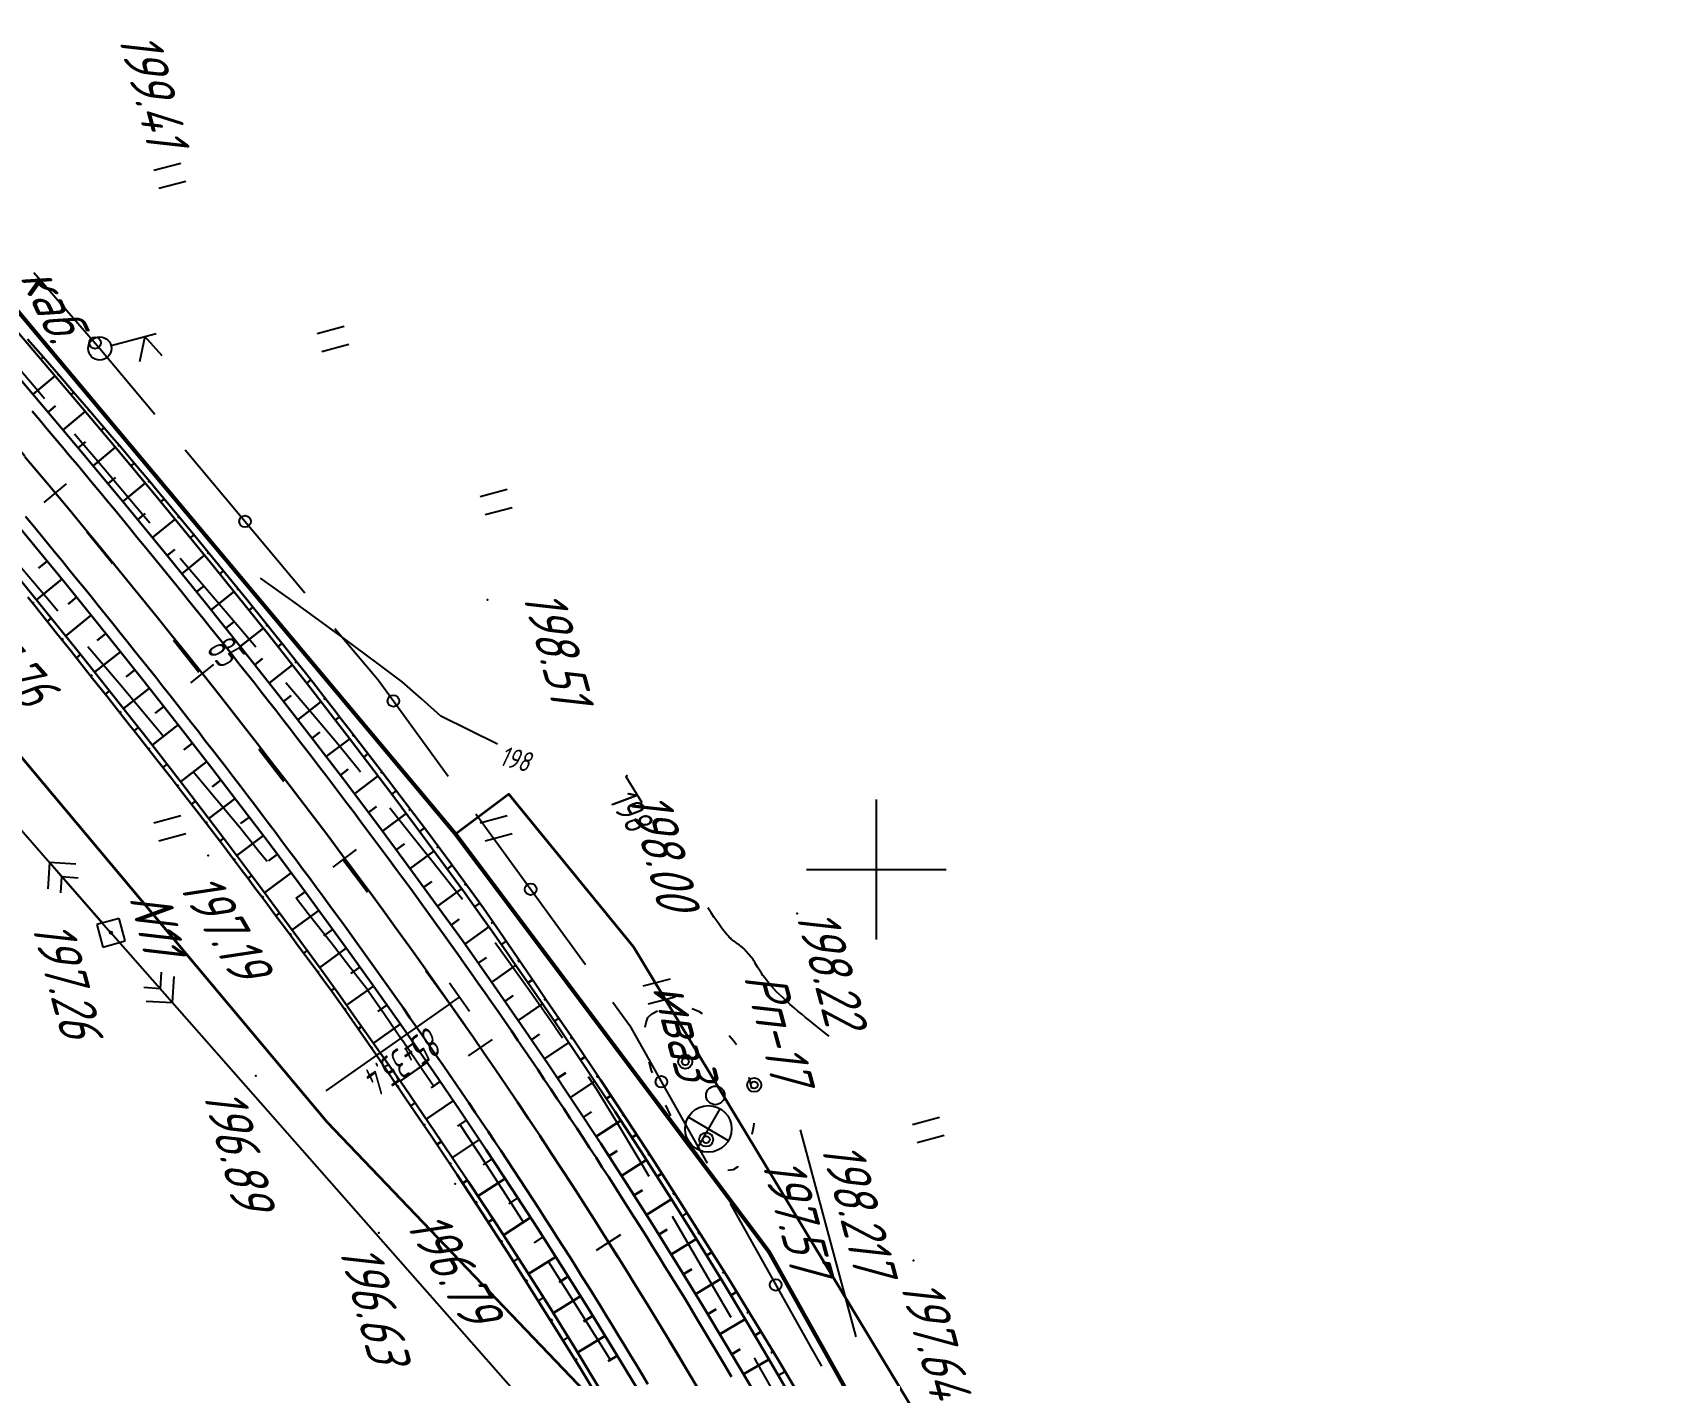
# Model space of a CAD drawing. Header units: millimetres. Extents: x -698 to 8131, y -704 to 4503.
# Drawn here: x 6233.5 to 6372.7, y 3217.4 to 3332.7 of the extents above; entities that cross this region are included whole.
import ezdxf

# ---------------------------------------------------------------- set-up
doc = ezdxf.new("R2010")
doc.units = ezdxf.units.MM
doc.linetypes.add('CONTI', pattern=[0])
doc.linetypes.add('STROT', pattern=[1.7, 0.5, -1.2])
for name, color, linetype, lineweight in [('10', 1, 'Continuous', 35), ('КОПИЯ_ОСЬ_13_ОТКОСЫ', 7, 'Continuous', 30), ('КОПИЯ_ОСЬ_ГРАНИЦЫ_ПОЛОС', 7, 'Continuous', 30), ('ОСЬ_ВЕРХ_ПОКРЫТИЯ_ГРАНИЦЫ_ПОЛОС', 7, 'Continuous', 30), ('ОСЬ_ВЕРХ_ПОКРЫТИЯ_ОСЬ', 1, 'Continuous', 30)]:
    doc.layers.add(name, color=color, linetype=linetype, lineweight=lineweight)
for name, color, linetype in [('_Ростелеком', 6, 'Continuous'), ('GOR_BDEFAULT', 212, 'CONTI'), ('NAD_MDEFAULT', 7, 'CONTI'), ('PI_OTDEFAULT', 172, 'CONTI'), ('PI_TTDEFAULT', 5, 'CONTI'), ('PLN_O', 7, 'CONTI'), ('SETKR', 2, 'CONTI'), ('SIT_LDEFAULT', 7, 'CONTI'), ('USLZNDEFAULT', 7, 'CONTI'), ('ZAPSKDEFAULT', 7, 'CONTI'), ('ОСЬ_ВЕРХ_ПОКРЫТИЯ_ПИКЕТЫ', 1, 'Continuous'), ('ОСЬ_ВЕРХ_ПОКРЫТИЯ_РАЗБИВКА_КРИВ', 1, 'Continuous'), ('разметка', 7, 'Continuous')]:
    doc.layers.add(name, color=color, linetype=linetype)
doc.styles.add('eskd', font='isocpeui.ttf', dxfattribs={"width": 1.2})
doc.styles.add('SHRFT', font='isocpeui.ttf', dxfattribs={"width": 3.5})
doc.styles.get("Standard").update_dxf_attribs({"font": 'isocpeui.ttf'})
doc.styles.add('STYLE1', font='isocpeui.ttf', dxfattribs={"width": 0.9})
doc.linetypes.add('кабель_связи_проект.', pattern='A,10,-1,["/",STYLE1,S=3,R=0,X=0,Y=-1.5],-4.1', length=15.1)

# ---------------------------------------------------------------- blocks, each defined once
blk = doc.blocks.new('BL_333')
at = {"color": 0}
for p, q in [((0, -6), (0, 6)), ((-6, 0), (6, 0))]:
    blk.add_line(p, q, dxfattribs=at)
blk = doc.blocks.new('BL_2011')
at = {"color": 0}
for p, q in [((0, 0), (0, 2.4)), ((1.6, 0), (1.6, 2.4))]:
    blk.add_line(p, q, dxfattribs=at)
blk = doc.blocks.new('BL_7')
at = {"color": 0}
for p, q in [((-1.4, 1.4), (1.4, -1.4)), ((-1.4, -1.4), (1.4, 1.4))]:
    blk.add_line(p, q, dxfattribs=at)
blk.add_circle((0, 0), 2, dxfattribs=at)
blk = doc.blocks.new('BL_2009')
at = {"color": 0}
for centre, radius in [((0, 3.46), 0.6), ((0, 3.46), 0.3), ((0, 0), 0.8), ((-3.46, -1.74), 0.6), ((3.46, -1.74), 0.6), ((-3.46, -1.74), 0.3), ((3.46, -1.74), 0.3)]:
    blk.add_circle(centre, radius, dxfattribs=at)
blk = doc.blocks.new('BL_27')
at = {"color": 0}
for p, q in [((1, 1), (-1, 1)), ((-1, 1), (-1, -1)), ((1, -1), (1, 1)), ((-1, -1), (1, -1))]:
    blk.add_line(p, q, dxfattribs=at)
blk.add_circle((0, 0), 0.1, dxfattribs=at)
blk = doc.blocks.new('BL_4017')
at = {"color": 0}
for p, q in [((0, 1), (0, 5)), ((2, 5), (0, 4)), ((0, 4), (2, 3))]:
    blk.add_line(p, q, dxfattribs=at)
blk.add_circle((0, 0), 1, dxfattribs=at)

msp = doc.modelspace()

# ---------------------------------------------------------------- linework, layer by layer
at = {"layer": '10'}
for points in [[(5668.94, 3282.92), (5691.21, 3283.21), (5715.38, 3283.53), (5731.48, 3282.51), (5756.17, 3292.65), (5771.35, 3305.2), (5806.5, 3347.44), (5861.74, 3417.53), (5896.31, 3464.52), (5928.86, 3500.48), (5953.49, 3521.32), (5961.08, 3524), (5961.97, 3519.54), (5973.72, 3518.51), (5991.11, 3509.76), (6033.34, 3476.01), (6101.72, 3421.42), (6179.23, 3334.08), (6258.81, 3239.13), (6289.81, 3206.73), (6289.81, 3206.73), (6295.55, 3197.38), (6325.45, 3130.56)], [(6423.14, 2569.92), (6419.55, 2608.35), (6418.71, 2673.41), (6411.14, 2783.88), (6396.57, 2871.27), (6374.84, 2956.27), (6352.62, 3041.86), (6325.45, 3130.56), (6295.55, 3197.38), (6289.81, 3206.73), (6289.81, 3206.73), (6258.81, 3239.13), (6179.23, 3334.08), (6101.72, 3421.42), (6033.34, 3476.01), (5991.11, 3509.76), (5973.72, 3518.51), (5961.97, 3519.54)], [(6346.46, 3132.32), (6315.18, 3204.39), (6285.09, 3254.18), (6274.4, 3267.3), (6269.82, 3263.86), (6238.29, 3301.53), (6214.78, 3329.63)]]:
    msp.add_lwpolyline(points, dxfattribs=at)
at = {"layer": '_Ростелеком', "linetype": 'кабель_связи_проект.', "ltscale": 0.25}
msp.add_lwpolyline([(6339.42, 3142.38, 0.35, 0.35, 0), (6330.42, 3163.62, 0.35, 0.35, 0), (6318.53, 3188.22, 0.35, 0.35, 0), (6314.53, 3196.19, 0.35, 0.35, 0), (6296.72, 3228.01, 0.35, 0.35, 0), (6296.72, 3228.01, 0.35, 0.35, 0), (6269.82, 3263.86, 0.35, 0.35, 0), (6240.89, 3298.42, 0.35, 0.35, 0), (6214.78, 3329.63, 0.35, 0.35, 0), (6182.92, 3371.17, 0.35, 0.35, 0), (6165.71, 3390.29, 0.35, 0.35, 0), (6146.51, 3413.09, 0.35, 0.35, 0), (6130.93, 3428.1, 0.35, 0.35, 0), (6111.86, 3444.83, 0.35, 0.35, 0), (6071.44, 3471.73, 0.35, 0.35, 0), (6043.23, 3493.91, 0.35, 0.35, 0), (6027.31, 3504.58, 0.35, 0.35, 0)], format="xyseb", dxfattribs=at)
at = {"layer": 'GOR_BDEFAULT', "color": 212, "elevation": 198, "flags": 128}
for points in [[(6273.41, 3271.59), (6268.55, 3273.98), (6266.87, 3275.51), (6265.23, 3276.92), (6263.18, 3278.49), (6260.16, 3280.71), (6256.04, 3283.71), (6253.07, 3285.82)], [(6273.41, 3271.59), (6268.55, 3273.98), (6266.87, 3275.51), (6265.23, 3276.92), (6263.18, 3278.49), (6260.16, 3280.71), (6256.04, 3283.71), (6253.07, 3285.82)], [(6284.46, 3268.81), (6284.46, 3268.84)], [(6284.46, 3268.81), (6284.46, 3268.84)], [(6285.84, 3266.56), (6284.47, 3268.79)], [(6301.87, 3246.53), (6301.64, 3246.7), (6301.38, 3246.9), (6301.11, 3247.12), (6300.82, 3247.35), (6300.51, 3247.6), (6300.19, 3247.86), (6299.86, 3248.12), (6299.53, 3248.4), (6299.2, 3248.68), (6298.87, 3248.96), (6298.54, 3249.24), (6298.23, 3249.53), (6297.93, 3249.8), (6297.64, 3250.08), (6297.37, 3250.34), (6297.13, 3250.6), (6296.91, 3250.84), (6296.7, 3251.08), (6296.52, 3251.3), (6296.35, 3251.52), (6296.2, 3251.72), (6296.07, 3251.92), (6295.95, 3252.1), (6295.84, 3252.28), (6295.74, 3252.44), (6295.65, 3252.6), (6295.57, 3252.74), (6295.49, 3252.87), (6295.42, 3253), (6295.36, 3253.11), (6294.56, 3254.03), (6294.51, 3254.07), (6294.45, 3254.11), (6294.4, 3254.15), (6294.35, 3254.19), (6294.29, 3254.23), (6294.23, 3254.28), (6294.18, 3254.32), (6294.12, 3254.36), (6294.06, 3254.41), (6294, 3254.45), (6293.94, 3254.5), (6293.87, 3254.55), (6293.81, 3254.59), (6293.75, 3254.64), (6293.68, 3254.69), (6293.62, 3254.74), (6293.55, 3254.79), (6293.48, 3254.85), (6293.4, 3254.93), (6293.31, 3255.01), (6293.21, 3255.12), (6293.09, 3255.25), (6292.96, 3255.41), (6292.82, 3255.59), (6292.65, 3255.81), (6292.47, 3256.07), (6292.26, 3256.37), (6292.02, 3256.71), (6291.76, 3257.1), (6291.47, 3257.55)]]:
    msp.add_lwpolyline(points, dxfattribs=at)
at = {"layer": 'NAD_MDEFAULT', "color": 0}
msp.add_line((6299.4, 3238.48), (6304.16, 3220.73), dxfattribs=at)
at = {"layer": 'PI_TTDEFAULT', "color": 5}
for p in [(6272.55, 3283.98, 198.51), (6284.51, 3268.86, 198), (6248.58, 3262.03, 197.19), (6299.12, 3257.06, 198.22), (6240.24, 3255.4, 197.26), (6252.67, 3243.12, 196.89), (6269.77, 3233.84, 196.79), (6263.23, 3229.66, 196.63), (6309.12, 3227.27, 197.64)]:
    msp.add_point(p, dxfattribs=at)
at = {"layer": 'PLN_O'}
for p, q in [((6233.63, 3312.06), (6239.29, 3305.55)), ((6239.28, 3305.54), (6244.02, 3299.9)), ((6246.6, 3296.83), (6256.89, 3284.58)), ((6259.46, 3281.52), (6263.17, 3277.1)), ((6263.17, 3277.1), (6269.19, 3268.83)), ((6271.55, 3265.6), (6280.97, 3252.67)), ((6283.32, 3249.43), (6284.74, 3247.48)), ((6284.74, 3247.48), (6291.4, 3235.63)), ((6293.37, 3232.15), (6300.27, 3219.87)), ((6300.27, 3219.87), (6301.22, 3218.21))]:
    msp.add_line(p, q, dxfattribs=at)
for centre in [(6238.88, 3306.02), (6251.75, 3290.7), (6264.48, 3275.29), (6276.26, 3259.13), (6287.48, 3242.61), (6297.29, 3225.18)]:
    msp.add_circle(centre, 0.5, dxfattribs=at)
at = {"layer": 'SIT_LDEFAULT', "color": 7}
for p, q in [((6231.39, 3304.97), (6234.14, 3301.73)), ((6234.14, 3301.73), (6234.54, 3301.26)), ((6201.31, 3299.94), (6240.24, 3255.4)), ((6237.11, 3298.21), (6239.59, 3295.29)), ((6239.59, 3295.29), (6242.47, 3291.9)), ((6242.47, 3291.9), (6243.58, 3290.59)), ((6234.64, 3284.23), (6231.73, 3287.66)), ((6246.19, 3287.54), (6248.86, 3284.4)), ((6235.69, 3282.99), (6234.64, 3284.23)), ((6248.86, 3284.4), (6252.04, 3280.67)), ((6240.94, 3276.78), (6238.27, 3279.94)), ((6252.04, 3280.67), (6252.67, 3279.93)), ((6244.02, 3273.12), (6240.94, 3276.78)), ((6255.26, 3276.88), (6257.58, 3274.15)), ((6244.72, 3272.28), (6244.02, 3273.12)), ((6257.58, 3274.15), (6259.6, 3271.74)), ((6259.6, 3271.74), (6261.49, 3269.44)), ((6249.33, 3266.78), (6247.3, 3269.22)), ((6261.49, 3269.44), (6261.67, 3269.21)), ((6251.26, 3264.45), (6249.33, 3266.78)), ((6264.18, 3266.11), (6265.84, 3264.04)), ((6253.06, 3262.23), (6251.26, 3264.45)), ((6265.84, 3264.04), (6267.89, 3261.45)), ((6253.64, 3261.5), (6253.06, 3262.23)), ((6234.98, 3261.42), (6234.82, 3259.17)), ((6239.58, 3256.15), (6234.98, 3261.42)), ((6237.23, 3261.27), (6234.98, 3261.42)), ((6267.9, 3261.45), (6269.62, 3259.29)), ((6235.93, 3258.81), (6236.03, 3260.22)), ((6236.03, 3260.22), (6237.44, 3260.12)), ((6269.62, 3259.29), (6270.42, 3258.27)), ((6257.18, 3257.03), (6256.13, 3258.36)), ((6259.13, 3254.54), (6257.18, 3257.03)), ((6282.09, 3207.87), (6240.24, 3255.4)), ((6240.9, 3254.65), (6245.53, 3249.4)), ((6260.75, 3252.45), (6259.13, 3254.54)), ((6274.4, 3252.89), (6273.22, 3254.52)), ((6261.87, 3251.01), (6260.75, 3252.45)), ((6276.33, 3250.18), (6274.4, 3252.89)), ((6244.47, 3250.6), (6243.06, 3250.69)), ((6244.56, 3252.01), (6244.47, 3250.6)), ((6245.53, 3249.4), (6245.67, 3251.65)), ((6262.28, 3250.48), (6261.87, 3251.01)), ((6243.27, 3249.54), (6245.53, 3249.4)), ((6262.28, 3250.48), (6262.67, 3249.92)), ((6262.67, 3249.92), (6263.72, 3248.4)), ((6278.36, 3247.29), (6276.33, 3250.18)), ((6263.72, 3248.4), (6265.24, 3246.18)), ((6286.16, 3247.7), (6286.33, 3248.13)), ((6286.33, 3248.13), (6286.65, 3248.45)), ((6286.65, 3248.45), (6287.14, 3248.7)), ((6290.08, 3248.89), (6290.13, 3248.88)), ((6290.13, 3248.89), (6290.66, 3248.67)), ((6290.66, 3248.67), (6290.98, 3248.48)), ((6278.99, 3246.35), (6278.35, 3247.28)), ((6286.1, 3247.29), (6286.16, 3247.7)), ((6293.31, 3246.59), (6293.67, 3246.16)), ((6265.25, 3246.18), (6267.07, 3243.53)), ((6293.67, 3246.16), (6293.92, 3245.81)), ((6286.45, 3244.23), (6286.43, 3244.33)), ((6286.64, 3243.57), (6286.45, 3244.23)), ((6267.06, 3243.53), (6267.94, 3242.24)), ((6281.93, 3241.96), (6281.22, 3243.04)), ((6286.71, 3243.37), (6286.64, 3243.57)), ((6294.99, 3243.01), (6295.2, 3242.03)), ((6283.58, 3239.29), (6281.93, 3241.96)), ((6288.23, 3239.81), (6287.85, 3240.6)), ((6288.29, 3239.7), (6288.23, 3239.81)), ((6270.19, 3238.93), (6270.85, 3237.94)), ((6285.57, 3235.95), (6283.58, 3239.29)), ((6295.39, 3238.76), (6295.25, 3238.08)), ((6295.42, 3239.06), (6295.39, 3238.76)), ((6270.85, 3237.94), (6272.45, 3235.52)), ((6290.14, 3236.83), (6289.85, 3237.15)), ((6290.56, 3236.46), (6290.14, 3236.83)), ((6272.45, 3235.52), (6274.12, 3232.92)), ((6286.42, 3234.49), (6285.56, 3235.95)), ((6294.03, 3235.32), (6293.63, 3235.04)), ((6294.05, 3235.35), (6294.03, 3235.32)), ((6293.63, 3235.05), (6293.17, 3235.01)), ((6274.12, 3232.92), (6275.64, 3230.54)), ((6290.02, 3228.34), (6288.44, 3231.05)), ((6277.78, 3227.17), (6278.54, 3225.98)), ((6292.19, 3224.59), (6290.02, 3228.34)), ((6278.55, 3225.98), (6280.95, 3222.17)), ((6293.46, 3222.39), (6292.19, 3224.59)), ((6280.95, 3222.17), (6283.12, 3218.71)), ((6295.67, 3218.55), (6295.46, 3218.92)), ((6297, 3216.23), (6295.68, 3218.55))]:
    msp.add_line(p, q, dxfattribs=at)
at = {"layer": 'КОПИЯ_ОСЬ_13_ОТКОСЫ'}
for points in [[(6231.58, 3307.71), (6234.52, 3304.27), (6237.45, 3300.82), (6240.86, 3296.78), (6244.24, 3292.72), (6249.03, 3286.87), (6253.77, 3280.98), (6257.31, 3276.48), (6260.81, 3271.96), (6264.27, 3267.4), (6265.18, 3266.18), (6266.99, 3263.75), (6270.57, 3258.84), (6272.04, 3256.79), (6272.92, 3255.55), (6274.38, 3253.48), (6274.67, 3253.06), (6275.74, 3251.53), (6276.79, 3250), (6278.41, 3247.64), (6280.98, 3243.84), (6283.52, 3240.03), (6286.02, 3236.18), (6288.48, 3232.32), (6290.63, 3228.88), (6292.74, 3225.43), (6294.83, 3221.96), (6296.89, 3218.47), (6298.93, 3214.96)], [(6231.58, 3307.71), (6234.52, 3304.27), (6237.45, 3300.82), (6240.86, 3296.78), (6244.24, 3292.72), (6249.03, 3286.87), (6253.77, 3280.98), (6257.31, 3276.48), (6260.81, 3271.96), (6264.27, 3267.4), (6265.18, 3266.18), (6266.99, 3263.75), (6270.57, 3258.84), (6272.04, 3256.79), (6272.92, 3255.55), (6274.38, 3253.48), (6274.67, 3253.06), (6275.74, 3251.53), (6276.79, 3250), (6278.41, 3247.64), (6280.98, 3243.84), (6283.52, 3240.03), (6286.02, 3236.18), (6288.48, 3232.32), (6290.63, 3228.88), (6292.74, 3225.43), (6294.83, 3221.96), (6296.89, 3218.47), (6298.93, 3214.96)], [(6233.09, 3306.35), (6234.41, 3304.83), (6235.73, 3303.31), (6237.04, 3301.79), (6238.35, 3300.26), (6240.32, 3297.97), (6240.97, 3297.21), (6242.27, 3295.67), (6242.92, 3294.9), (6243.57, 3294.12), (6244.21, 3293.35), (6245.5, 3291.8), (6247.43, 3289.47), (6248.71, 3287.92), (6250.62, 3285.57), (6251.9, 3284), (6253.54, 3281.96), (6254.42, 3280.85), (6255.05, 3280.07), (6256.3, 3278.48), (6256.93, 3277.69), (6257.56, 3276.89), (6258.8, 3275.3), (6259.42, 3274.5), (6260.04, 3273.7), (6260.65, 3272.9), (6261.89, 3271.3), (6263.43, 3269.3), (6267.4, 3264.05), (6269.52, 3261.21), (6271.61, 3258.34), (6272.2, 3257.52), (6272.78, 3256.69), (6273.35, 3255.85), (6273.93, 3255.02), (6275.6, 3252.58), (6276.65, 3251.03), (6277.69, 3249.49), (6279.99, 3246.14), (6282.26, 3242.78), (6284.5, 3239.4), (6286.71, 3236), (6288.9, 3232.59), (6291.08, 3229.17), (6293.24, 3225.73), (6295.36, 3222.27), (6297.46, 3218.8), (6299.53, 3215.31)], [(6231.68, 3303.83), (6234.92, 3300), (6237.82, 3296.54), (6241.51, 3292.1), (6245.17, 3287.63), (6248.33, 3283.73), (6251.47, 3279.8), (6254.27, 3276.25), (6257.05, 3272.68), (6260.11, 3268.68), (6263.14, 3264.66), (6265.39, 3261.63), (6267.62, 3258.58), (6270.4, 3254.73), (6273.13, 3250.85), (6275.46, 3247.49), (6277.76, 3244.12), (6280.03, 3240.72), (6282.28, 3237.31), (6284.49, 3233.88), (6286.68, 3230.43), (6288.84, 3226.96), (6290.97, 3223.48), (6293.08, 3219.97), (6295.15, 3216.46)], [(6234.43, 3304.8), (6234.22, 3304.62)], [(6233.57, 3301.61), (6235.44, 3303.19)], [(6235.74, 3303.29), (6235.68, 3303.23)], [(6237.05, 3301.78), (6236.81, 3301.57)], [(6234.86, 3300.08), (6235.48, 3300.61)], [(6236.14, 3298.55), (6238.04, 3300.13)], [(6238.36, 3300.26), (6238.28, 3300.2)], [(6239.65, 3298.74), (6239.4, 3298.52)], [(6237.43, 3297.01), (6238.06, 3297.54)], [(6238.71, 3295.48), (6240.62, 3297.07)], [(6240.96, 3297.22), (6240.87, 3297.15)], [(6242.25, 3295.7), (6241.96, 3295.46)], [(6239.99, 3293.94), (6240.63, 3294.47)], [(6241.26, 3292.4), (6243.19, 3293.99)], [(6243.53, 3294.16), (6243.44, 3294.08)], [(6230.54, 3292.41), (6233.71, 3288.57), (6236.24, 3285.49), (6238.74, 3282.4), (6240.61, 3280.07), (6243.09, 3276.96), (6246.01, 3273.25), (6248.91, 3269.52), (6251.02, 3266.76), (6253.72, 3263.2), (6256.39, 3259.62), (6260.49, 3254.01), (6262.8, 3250.79), (6265.08, 3247.54), (6267.94, 3243.43), (6270.2, 3240.12), (6272.44, 3236.78), (6274.65, 3233.43), (6276.84, 3230.06), (6279, 3226.68), (6281.13, 3223.27), (6283.23, 3219.85), (6285.31, 3216.42)], [(6244.81, 3292.63), (6244.52, 3292.38)], [(6242.54, 3290.86), (6243.18, 3291.38)], [(6246.09, 3291.09), (6245.99, 3291.01)], [(6243.8, 3289.31), (6245.74, 3290.9)], [(6245.07, 3287.76), (6245.72, 3288.29)], [(6247.36, 3289.55), (6247.06, 3289.29)], [(6234.76, 3287.3), (6234.03, 3286.7)], [(6246.33, 3286.21), (6248.28, 3287.79)], [(6248.64, 3288.01), (6248.54, 3287.92)], [(6231.87, 3286.4), (6234.06, 3283.7), (6237.79, 3279.07), (6241.49, 3274.41), (6243.03, 3272.47), (6244.55, 3270.52), (6246.67, 3267.78), (6249.97, 3263.46), (6253.23, 3259.11), (6256.46, 3254.74), (6258.2, 3252.35), (6259.93, 3249.94), (6261.07, 3248.34), (6265.42, 3242.14), (6268.58, 3237.52), (6270.93, 3234.01), (6273.26, 3230.49), (6275.55, 3226.94), (6277.81, 3223.37), (6280.04, 3219.79), (6282.24, 3216.18)], [(6231.87, 3286.4), (6234.06, 3283.7), (6237.79, 3279.07), (6241.49, 3274.41), (6243.02, 3272.47), (6244.55, 3270.52), (6246.67, 3267.78), (6249.97, 3263.46), (6253.23, 3259.11), (6256.46, 3254.74), (6258.2, 3252.35), (6259.93, 3249.94), (6261.07, 3248.34), (6265.42, 3242.14), (6268.58, 3237.52), (6270.93, 3234.01), (6273.26, 3230.49), (6275.55, 3226.94), (6277.81, 3223.37), (6280.04, 3219.79), (6282.24, 3216.18)], [(6236.02, 3285.75), (6233.85, 3283.97)], [(6249.9, 3286.45), (6249.58, 3286.19)], [(6233.1, 3284.19), (6233.73, 3283.43), (6235.58, 3281.1), (6236.83, 3279.56), (6238.67, 3277.23), (6239.91, 3275.68), (6241.13, 3274.12), (6241.74, 3273.34), (6242.36, 3272.57), (6242.97, 3271.79), (6244.18, 3270.23), (6245.41, 3268.68), (6246.01, 3267.89), (6246.61, 3267.11), (6247.83, 3265.55), (6249.63, 3263.2), (6250.23, 3262.41), (6250.82, 3261.62), (6251.42, 3260.84), (6252.01, 3260.04), (6252.6, 3259.25), (6253.2, 3258.47), (6253.79, 3257.67), (6254.14, 3257.2), (6255.56, 3255.3), (6256.14, 3254.5), (6257.9, 3252.13), (6258.49, 3251.34), (6259.07, 3250.54), (6259.65, 3249.74), (6260.22, 3248.94), (6263.02, 3244.88), (6265.56, 3241.14), (6267.78, 3237.88), (6269.96, 3234.61), (6272.12, 3231.31), (6274.26, 3228), (6276.36, 3224.68), (6278.46, 3221.35), (6280.53, 3218), (6282.58, 3214.63)], [(6237.28, 3284.19), (6236.56, 3283.6)], [(6247.59, 3284.65), (6248.24, 3285.18)], [(6248.84, 3283.1), (6250.81, 3284.67)], [(6251.16, 3284.9), (6251.06, 3284.82)], [(6233.52, 3283.68), (6233.63, 3283.77)], [(6252.42, 3283.35), (6252.09, 3283.08)], [(6234.77, 3282.12), (6235.12, 3282.4)], [(6238.54, 3282.64), (6236.35, 3280.86)], [(6250.09, 3281.53), (6250.75, 3282.06)], [(6251.34, 3279.97), (6253.32, 3281.54)], [(6253.67, 3281.79), (6253.56, 3281.7)], [(6236.02, 3280.56), (6236.13, 3280.65)], [(6239.8, 3281.08), (6239.07, 3280.49)], [(6254.92, 3280.23), (6254.58, 3279.95)], [(6237.27, 3279), (6237.62, 3279.28)], [(6241.05, 3279.52), (6238.84, 3277.76)], [(6252.58, 3278.4), (6253.24, 3278.92)], [(6256.16, 3278.66), (6256.05, 3278.57)], [(6238.51, 3277.43), (6238.63, 3277.52)], [(6242.3, 3277.96), (6241.56, 3277.37)], [(6253.82, 3276.83), (6255.81, 3278.39)], [(6257.4, 3277.09), (6257.05, 3276.81)], [(6239.76, 3275.87), (6240.12, 3276.15)], [(6243.54, 3276.39), (6241.32, 3274.64)], [(6255.05, 3275.25), (6255.71, 3275.77)], [(6240.99, 3274.29), (6241.11, 3274.39)], [(6244.78, 3274.82), (6244.04, 3274.24)], [(6256.28, 3273.68), (6258.28, 3275.23)], [(6258.63, 3275.51), (6258.51, 3275.42)], [(6242.23, 3272.73), (6242.59, 3273.01)], [(6246.01, 3273.25), (6243.78, 3271.5)], [(6259.86, 3273.93), (6259.5, 3273.66)], [(6247.24, 3271.67), (6246.5, 3271.09)], [(6257.5, 3272.1), (6258.17, 3272.61)], [(6258.72, 3270.51), (6260.74, 3272.05)], [(6261.08, 3272.35), (6260.96, 3272.26)], [(6243.47, 3271.15), (6243.59, 3271.25)], [(6262.31, 3270.77), (6261.94, 3270.48)], [(6244.7, 3269.57), (6245.06, 3269.86)], [(6248.47, 3270.09), (6246.22, 3268.35)], [(6259.93, 3268.92), (6260.61, 3269.43)], [(6261.14, 3267.33), (6263.17, 3268.86)], [(6263.52, 3269.18), (6263.4, 3269.09)], [(6245.93, 3268), (6246.05, 3268.09)], [(6249.69, 3268.51), (6248.94, 3267.93)], [(6264.73, 3267.59), (6264.35, 3267.3)], [(6247.15, 3266.42), (6247.5, 3266.69)], [(6250.9, 3266.92), (6248.65, 3265.19)], [(6262.34, 3265.73), (6263.02, 3266.24)], [(6265.94, 3265.99), (6265.81, 3265.89)], [(6248.38, 3264.83), (6248.49, 3264.93)], [(6252.12, 3265.33), (6251.36, 3264.76)], [(6263.54, 3264.13), (6265.58, 3265.64)], [(6249.59, 3263.25), (6249.93, 3263.51)], [(6253.32, 3263.73), (6251.05, 3262.02)], [(6267.14, 3264.4), (6266.74, 3264.09)], [(6254.52, 3262.13), (6253.76, 3261.57)], [(6264.73, 3262.52), (6265.42, 3263.02)], [(6265.92, 3260.91), (6267.96, 3262.41)], [(6268.34, 3262.79), (6268.2, 3262.69)], [(6250.8, 3261.65), (6250.91, 3261.74)], [(6255.72, 3260.53), (6253.44, 3258.84)], [(6269.53, 3261.19), (6269.09, 3260.86)], [(6252, 3260.05), (6252.34, 3260.31)], [(6267.1, 3259.3), (6267.79, 3259.79)], [(6268.28, 3257.68), (6270.33, 3259.16)], [(6270.71, 3259.57), (6270.57, 3259.47)], [(6253.21, 3258.46), (6253.32, 3258.54)], [(6256.9, 3258.92), (6256.14, 3258.36)], [(6271.89, 3257.95), (6271.44, 3257.63)], [(6254.4, 3256.85), (6254.73, 3257.1)], [(6258.08, 3257.3), (6255.8, 3255.64)], [(6269.45, 3256.06), (6270.13, 3256.55)], [(6273.04, 3256.32), (6272.88, 3256.21)], [(6255.6, 3255.25), (6255.71, 3255.33)], [(6259.26, 3255.69), (6258.5, 3255.13)], [(6270.61, 3254.43), (6272.67, 3255.9)], [(6256.78, 3253.64), (6257.09, 3253.87)], [(6260.44, 3254.07), (6258.16, 3252.41)], [(6274.17, 3254.67), (6273.75, 3254.38)], [(6257.98, 3252.03), (6258.08, 3252.11)], [(6261.61, 3252.45), (6260.84, 3251.9)], [(6271.77, 3252.8), (6272.46, 3253.28)], [(6272.92, 3251.16), (6274.99, 3252.61)], [(6275.3, 3253.02), (6275.16, 3252.92)], [(6259.15, 3250.42), (6259.44, 3250.63)], [(6262.77, 3250.82), (6260.47, 3249.19)], [(6276.43, 3251.37), (6276.03, 3251.1)], [(6274.06, 3249.52), (6274.75, 3250)], [(6275.2, 3247.87), (6277.27, 3249.3)], [(6277.54, 3249.71), (6277.41, 3249.62)], [(6260.32, 3248.8), (6260.42, 3248.86)], [(6263.92, 3249.19), (6263.15, 3248.65)], [(6278.68, 3248.06), (6278.3, 3247.8)], [(6261.46, 3247.15), (6261.76, 3247.36)], [(6265.07, 3247.55), (6262.76, 3245.93)], [(6276.33, 3246.22), (6277.02, 3246.7)], [(6262.59, 3245.5), (6262.69, 3245.57)], [(6266.22, 3245.91), (6265.45, 3245.37)], [(6277.45, 3244.57), (6279.54, 3245.98)], [(6279.81, 3246.41), (6279.68, 3246.32)], [(6263.72, 3243.85), (6264.06, 3244.08)], [(6267.36, 3244.27), (6265.05, 3242.67)], [(6280.93, 3244.75), (6280.54, 3244.49)], [(6264.85, 3242.2), (6264.96, 3242.27)], [(6268.5, 3242.62), (6267.72, 3242.09)], [(6278.57, 3242.91), (6279.27, 3243.38)], [(6279.68, 3241.25), (6281.78, 3242.65)], [(6282.05, 3243.09), (6281.92, 3243.01)], [(6269.62, 3240.97), (6267.3, 3239.39)], [(6283.16, 3241.43), (6282.76, 3241.17)], [(6265.97, 3240.54), (6266.34, 3240.79)], [(6280.79, 3239.58), (6281.49, 3240.04)], [(6284.26, 3239.76), (6284.13, 3239.68)], [(6267.1, 3238.89), (6267.22, 3238.97)], [(6270.75, 3239.31), (6269.97, 3238.79)], [(6281.88, 3237.91), (6284, 3239.29)], [(6268.21, 3237.23), (6268.6, 3237.49)], [(6271.86, 3237.65), (6269.54, 3236.1)], [(6285.36, 3238.09), (6284.95, 3237.83)], [(6269.32, 3235.57), (6269.45, 3235.65)], [(6272.97, 3235.99), (6272.19, 3235.48)], [(6282.97, 3236.23), (6283.68, 3236.69)], [(6284.06, 3234.55), (6286.19, 3235.92)], [(6286.45, 3236.41), (6286.31, 3236.33)], [(6270.43, 3233.9), (6270.83, 3234.17)], [(6274.07, 3234.32), (6271.74, 3232.79)], [(6287.53, 3234.73), (6287.12, 3234.47)], [(6275.17, 3232.65), (6274.39, 3232.14)], [(6285.14, 3232.87), (6285.85, 3233.32)], [(6286.21, 3231.18), (6288.35, 3232.53)], [(6288.61, 3233.05), (6288.47, 3232.96)], [(6271.53, 3232.23), (6271.66, 3232.32)], [(6289.69, 3231.36), (6289.26, 3231.09)], [(6272.62, 3230.55), (6273.04, 3230.82)], [(6276.26, 3230.97), (6273.92, 3229.46)], [(6287.27, 3229.49), (6287.99, 3229.93)], [(6273.7, 3228.87), (6273.84, 3228.96)], [(6277.34, 3229.29), (6276.56, 3228.79)], [(6288.33, 3227.79), (6290.48, 3229.12)], [(6290.76, 3229.68), (6290.62, 3229.58)], [(6274.78, 3227.19), (6275.21, 3227.46)], [(6278.41, 3227.6), (6276.07, 3226.12)], [(6291.83, 3227.98), (6291.36, 3227.69)], [(6275.85, 3225.5), (6275.99, 3225.59)], [(6279.48, 3225.91), (6278.7, 3225.42)], [(6289.38, 3226.09), (6290.1, 3226.53)], [(6290.42, 3224.38), (6292.58, 3225.69)], [(6292.89, 3226.29), (6292.73, 3226.19)], [(6280.54, 3224.22), (6278.2, 3222.75)], [(6293.94, 3224.59), (6293.44, 3224.28)], [(6276.92, 3223.8), (6277.36, 3224.09)], [(6291.46, 3222.67), (6292.18, 3223.11)], [(6294.99, 3222.88), (6294.82, 3222.78)], [(6277.98, 3222.11), (6278.13, 3222.21)], [(6281.6, 3222.52), (6280.81, 3222.03)], [(6292.49, 3220.96), (6294.66, 3222.25)], [(6279.04, 3220.42), (6279.48, 3220.69)], [(6282.65, 3220.81), (6280.29, 3219.37)], [(6296.03, 3221.18), (6295.49, 3220.85)], [(6280.09, 3218.71), (6280.24, 3218.81)], [(6283.69, 3219.1), (6282.9, 3218.63)], [(6293.52, 3219.24), (6294.24, 3219.67)], [(6294.53, 3217.52), (6296.7, 3218.79)], [(6297.06, 3219.46), (6296.88, 3219.36)], [(6298.09, 3217.75), (6297.51, 3217.4)]]:
    msp.add_lwpolyline(points, dxfattribs=at)
at = {"layer": 'КОПИЯ_ОСЬ_ГРАНИЦЫ_ПОЛОС'}
msp.add_lwpolyline([(6293.5, 3217.3), (6292.99, 3218.17), (6292.48, 3219.03), (6291.96, 3219.9), (6291.45, 3220.76), (6290.93, 3221.62), (6290.41, 3222.48), (6289.89, 3223.34), (6289.37, 3224.2), (6288.84, 3225.06), (6288.32, 3225.91), (6287.79, 3226.77), (6287.26, 3227.62), (6286.73, 3228.47), (6286.19, 3229.33), (6285.66, 3230.18), (6285.12, 3231.03), (6284.58, 3231.88), (6284.04, 3232.73), (6283.5, 3233.57), (6282.96, 3234.42), (6282.41, 3235.26), (6281.87, 3236.11), (6281.32, 3236.95), (6280.77, 3237.79), (6280.22, 3238.63), (6279.66, 3239.47), (6279.11, 3240.31), (6278.55, 3241.14), (6277.99, 3241.98), (6277.43, 3242.81), (6276.87, 3243.65), (6276.31, 3244.48), (6275.74, 3245.31), (6275.17, 3246.14), (6274.61, 3246.97), (6274.04, 3247.8), (6273.46, 3248.63), (6272.89, 3249.45), (6272.32, 3250.28), (6271.74, 3251.1), (6271.16, 3251.92), (6270.58, 3252.74), (6270, 3253.56), (6269.42, 3254.38), (6268.83, 3255.2), (6268.25, 3256.01), (6267.66, 3256.83), (6267.07, 3257.64), (6266.48, 3258.46), (6265.89, 3259.27), (6265.29, 3260.08), (6264.7, 3260.89), (6264.1, 3261.7), (6263.5, 3262.5), (6262.9, 3263.31), (6262.3, 3264.12), (6261.7, 3264.92), (6261.1, 3265.72), (6260.49, 3266.52), (6259.89, 3267.33), (6259.28, 3268.12), (6258.67, 3268.92), (6258.06, 3269.72), (6257.45, 3270.52), (6256.84, 3271.31), (6256.23, 3272.11), (6255.61, 3272.9), (6255, 3273.7), (6254.38, 3274.49), (6253.76, 3275.28), (6253.14, 3276.07), (6252.52, 3276.86), (6251.9, 3277.65), (6251.28, 3278.43), (6250.66, 3279.22), (6250.03, 3280.01), (6249.41, 3280.79), (6248.78, 3281.57), (6248.16, 3282.36), (6247.53, 3283.14), (6246.9, 3283.92), (6246.27, 3284.7), (6245.64, 3285.48), (6245, 3286.26), (6244.37, 3287.04), (6243.74, 3287.81), (6243.1, 3288.59), (6242.47, 3289.36), (6241.83, 3290.14), (6241.19, 3290.91), (6240.56, 3291.69), (6239.92, 3292.46), (6239.28, 3293.23), (6238.64, 3294), (6238, 3294.77), (6237.36, 3295.54), (6236.71, 3296.31), (6236.07, 3297.08), (6235.43, 3297.85), (6234.78, 3298.62), (6234.14, 3299.38), (6233.49, 3300.15)], dxfattribs=at)
at = {"layer": 'ОСЬ_ВЕРХ_ПОКРЫТИЯ_ГРАНИЦЫ_ПОЛОС'}
for points in [[(6231.68, 3303.83), (6234.92, 3300), (6237.82, 3296.54), (6241.51, 3292.1), (6245.17, 3287.63), (6248.33, 3283.73), (6251.47, 3279.8), (6254.27, 3276.25), (6257.05, 3272.68), (6260.11, 3268.68), (6263.14, 3264.66), (6265.39, 3261.63), (6267.62, 3258.58), (6270.4, 3254.73), (6273.13, 3250.85), (6275.46, 3247.49), (6277.76, 3244.12), (6280.03, 3240.72), (6282.28, 3237.31), (6284.49, 3233.88), (6286.68, 3230.43), (6288.84, 3226.96), (6290.97, 3223.48), (6293.08, 3219.97), (6295.15, 3216.46)], [(6230.54, 3292.41), (6233.71, 3288.57), (6236.24, 3285.49), (6238.74, 3282.4), (6240.61, 3280.07), (6243.09, 3276.96), (6246.01, 3273.25), (6248.91, 3269.52), (6251.02, 3266.76), (6253.72, 3263.2), (6256.39, 3259.62), (6260.49, 3254.01), (6262.8, 3250.79), (6265.08, 3247.54), (6267.94, 3243.43), (6270.2, 3240.12), (6272.44, 3236.78), (6274.65, 3233.43), (6276.84, 3230.06), (6279, 3226.68), (6281.13, 3223.27), (6283.23, 3219.85), (6285.31, 3216.42)], [(6286.33, 3216.65), (6285.83, 3217.49), (6285.32, 3218.34), (6284.81, 3219.19), (6284.29, 3220.03), (6283.78, 3220.87), (6283.26, 3221.72), (6282.75, 3222.56), (6282.23, 3223.4), (6281.71, 3224.24), (6281.19, 3225.08), (6280.66, 3225.91), (6280.14, 3226.75), (6279.61, 3227.58), (6279.08, 3228.42), (6278.55, 3229.25), (6278.02, 3230.08), (6277.48, 3230.91), (6276.95, 3231.74), (6276.41, 3232.57), (6275.87, 3233.4), (6275.33, 3234.23), (6274.79, 3235.05), (6274.25, 3235.88), (6273.7, 3236.7), (6273.15, 3237.52), (6272.6, 3238.34), (6272.05, 3239.16), (6271.5, 3239.98), (6270.95, 3240.8), (6270.39, 3241.62), (6269.84, 3242.43), (6269.28, 3243.25), (6268.72, 3244.06), (6268.16, 3244.87), (6267.59, 3245.68), (6267.03, 3246.49), (6266.46, 3247.3), (6265.9, 3248.11), (6265.34, 3248.92), (6264.77, 3249.72), (6264.2, 3250.53), (6263.63, 3251.33), (6263.06, 3252.13), (6262.49, 3252.93), (6261.92, 3253.73), (6261.34, 3254.53), (6260.77, 3255.33), (6260.19, 3256.13), (6259.61, 3256.93), (6259.03, 3257.72), (6258.45, 3258.52), (6257.86, 3259.31), (6257.28, 3260.1), (6256.69, 3260.89), (6256.1, 3261.68), (6255.51, 3262.47), (6254.92, 3263.26), (6254.33, 3264.05), (6253.74, 3264.84), (6253.14, 3265.62), (6252.55, 3266.41), (6251.95, 3267.19), (6251.35, 3267.98), (6250.75, 3268.76), (6250.15, 3269.54), (6249.55, 3270.32), (6248.95, 3271.1), (6248.34, 3271.88), (6247.74, 3272.66), (6247.13, 3273.44), (6246.52, 3274.22), (6245.92, 3274.99), (6245.31, 3275.77), (6244.7, 3276.54), (6244.08, 3277.32), (6243.47, 3278.09), (6242.86, 3278.86), (6242.24, 3279.63), (6241.63, 3280.4), (6241.01, 3281.17), (6240.39, 3281.94), (6239.77, 3282.71), (6239.15, 3283.48), (6238.53, 3284.25), (6237.91, 3285.02), (6237.29, 3285.78), (6236.66, 3286.55), (6236.04, 3287.31), (6235.41, 3288.08), (6234.79, 3288.84), (6234.16, 3289.6), (6233.53, 3290.37), (6232.9, 3291.13)]]:
    msp.add_lwpolyline(points, dxfattribs=at)
at = {"layer": 'ОСЬ_ВЕРХ_ПОКРЫТИЯ_ОСЬ'}
msp.add_lwpolyline([(6232.86, 3296.25), (6234.76, 3293.97), (6236.67, 3291.68), (6237.93, 3290.16), (6239.19, 3288.63), (6240.45, 3287.09), (6241.7, 3285.56), (6242.96, 3284.02), (6244.2, 3282.48), (6245.45, 3280.94), (6246.69, 3279.39), (6247.92, 3277.84), (6249.15, 3276.29), (6250.38, 3274.73), (6251.6, 3273.17), (6252.82, 3271.61), (6254.03, 3270.04), (6255.24, 3268.47), (6256.45, 3266.9), (6257.64, 3265.32), (6258.84, 3263.74), (6260.03, 3262.15), (6261.21, 3260.56), (6262.39, 3258.97), (6263.56, 3257.37), (6264.73, 3255.76), (6265.89, 3254.16), (6267.04, 3252.55), (6268.19, 3250.93), (6269.33, 3249.31), (6269.33, 3249.31, -0.054754), (6321.91, 3153.63)], format="xyb", dxfattribs=at)
at = {"layer": 'ОСЬ_ВЕРХ_ПОКРЫТИЯ_ПИКЕТЫ'}
for p, q in [((6234.5, 3292.33), (6236.42, 3293.93)), ((6247.11, 3276.85), (6249.07, 3278.41)), ((6247.11, 3276.85), (6249.07, 3278.41)), ((6259.3, 3261.04), (6261.3, 3262.53)), ((6270.92, 3244.83), (6272.98, 3246.24)), ((6281.9, 3228.17), (6284.01, 3229.5))]:
    msp.add_line(p, q, dxfattribs=at)
at = {"layer": 'ОСЬ_ВЕРХ_ПОКРЫТИЯ_РАЗБИВКА_КРИВ'}
for p, q in [((6269.29, 3251.11), (6271.01, 3248.66)), ((6269.33, 3249.31), (6258.69, 3241.84)), ((6269.33, 3249.31), (6270.15, 3249.88))]:
    msp.add_line(p, q, dxfattribs=at)
at = {"layer": 'разметка', "linetype": 'STROT', "lineweight": 30, "ltscale": 7}
msp.add_lwpolyline([(6107.32, 3432.91, -0.026709), (6135.1, 3407.01, -0.015571), (6159.18, 3380.52), (6199.76, 3334.43, -0.027485), (6269.33, 3249.31, -0.054753), (6321.91, 3153.63, -0.027745), (6356.47, 3049.26), (6365.74, 3017.39, -0.003575), (6385.29, 2948.35, -0.012405), (6396.94, 2901.54, -0.029729), (6416.3, 2784.31, -0.011745), (6421.28, 2720.55, -0.003271), (6424, 2664.58), (6427.83, 2578.04, 0.00256)], format="xyb", dxfattribs=at)

# ---------------------------------------------------------------- block references
at = {"layer": 'SETKR', "color": 82}
msp.add_blockref('BL_333', (6305.93, 3260.83), dxfattribs=at)
at = {"layer": 'USLZNDEFAULT', "color": 7, "rotation": 285}
for name, p in [('BL_4017', (6239.28, 3305.54)), ('BL_27', (6240.24, 3255.4)), ('BL_2009', (6292.11, 3241.44)), ('BL_7', (6291.51, 3238.57))]:
    msp.add_blockref(name, p, dxfattribs=at)
at = {"layer": 'ZAPSKDEFAULT', "color": 7, "rotation": 285}
for p in [(6243.93, 3320.83), (6257.93, 3306.83), (6271.93, 3292.83), (6243.93, 3264.83), (6271.93, 3264.83), (6285.93, 3250.83), (6309.02, 3238.94)]:
    msp.add_blockref('BL_2011', p, dxfattribs=at)

# ---------------------------------------------------------------- texts
at = {"layer": 'GOR_BDEFAULT', "color": 212, "style": 'SHRFT', "width": 0.75}
for height, rotation, p in [(1.722, 346.036, (6273.5, 3269.79, 198)), (1.722, 346.036, (6273.5, 3269.79, 198)), (2.362, 301.9421, (6282.89, 3266.82, 198))]:
    msp.add_text('198', height=height, rotation=rotation, dxfattribs=at).set_placement(p)
at = {"layer": 'NAD_MDEFAULT', "color": 7, "style": 'eskd', "oblique": 10, "width": 0.8}
for s, rotation, p in [('каб.', 295.0134, (6232.4, 3311.68)), ('N11', 284.7308, (6241.77, 3258.43)), (' Рп-17', 285, (6294.06, 3253.36)), ('ива3', 285, (6286.69, 3250.67)), (' 198.217', 285, (6300.67, 3238.82)), (' 197.57', 285, (6295.6, 3237.46))]:
    msp.add_text(s, height=3.5, rotation=rotation, dxfattribs=at).set_placement(p)
at = {"layer": 'PI_OTDEFAULT', "color": 172, "style": 'eskd', "oblique": 10, "width": 0.8}
for s, rotation, p in [('199.41', 285, (6240.83, 3332.31)), ('198.51', 285, (6275.54, 3284.44)), ('197.76', 312, (6226.04, 3282.06)), ('198.00', 285, (6284.61, 3267.12)), ('197.19', 300, (6245.99, 3259.43)), ('198.22', 285, (6298.97, 3257.07)), ('197.26', 285, (6233.41, 3256.05)), ('196.89', 285, (6248.1, 3241.66)), ('196.79', 300, (6265.46, 3230.4)), ('196.63', 285, (6259.78, 3228.29)), ('197.64', 285, (6307.94, 3225.29))]:
    msp.add_text(s, height=3.5, rotation=rotation, dxfattribs=at).set_placement(p)
at = {"layer": 'ОСЬ_ВЕРХ_ПОКРЫТИЯ_ПИКЕТЫ', "width": 0.6}
msp.add_text('85', height=2.5, rotation=308.4626, dxfattribs=at).set_placement((6248.33, 3279.74))
at = {"layer": 'ОСЬ_ВЕРХ_ПОКРЫТИЯ_РАЗБИВКА_КРИВ', "width": 0.6}
msp.add_text('85+35.4', height=2.5, rotation=215.0585, dxfattribs=at).set_placement((6267.57, 3247.47))

doc.saveas('drawing.dxf')
